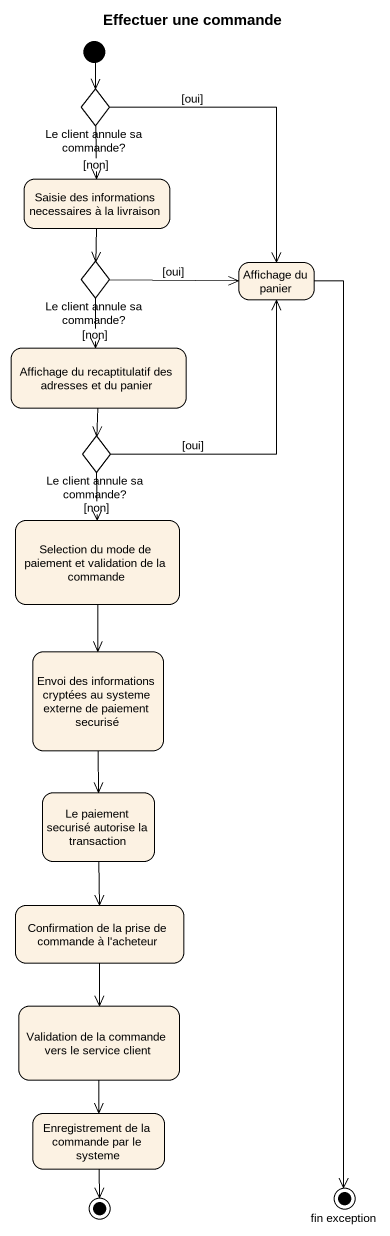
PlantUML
@startuml
title Effectuer une commande
hide empty description
state "Le client annule sa commande?" as Le_client_annule_sa_commande <<choice>>
state "Saisie des informations necessaires à la livraison" as Saisie_des_informations
state "Le client annule sa commande?" as Le_client_annule_sa_commande_2 <<choice>>
state "Affichage du panier" as Affichage_du_panier
state "Affichage du recaptitulatif des adresses et du panier" as Affichage_du_recaptitulatif
state "Le client annule sa commande?" as Le_client_annule_sa_commande_3 <<choice>>
state "Selection du mode de paiement et validation de la commande" as Selection_du_mode_de
state "Envoi des informations cryptées au systeme externe de paiement securisé" as Envoi_des_informations
state "Le paiement securisé autorise la transaction" as Le_paiement_securisé
state "Confirmation de la prise de commande à l'acheteur" as Confirmation_de_la_prise_de
state "Validation de la commande vers le service client" as Validation_de_la_commande
state "Enregistrement de la commande par le systeme" as Enregistrement_de_la
state final1 <<end>>
state "fin exception" as fin_exception <<end>>
[*] --> Le_client_annule_sa_commande
Le_client_annule_sa_commande --> Saisie_des_informations : [non]
Le_client_annule_sa_commande --> Affichage_du_panier : [oui]
Saisie_des_informations --> Le_client_annule_sa_commande_2
Le_client_annule_sa_commande_2 -right-> Affichage_du_panier : [oui]
Le_client_annule_sa_commande_2 --> Affichage_du_recaptitulatif : [non]
Affichage_du_panier --> fin_exception
Affichage_du_recaptitulatif --> Le_client_annule_sa_commande_3
Le_client_annule_sa_commande_3 -up-> Affichage_du_panier : [oui]
Le_client_annule_sa_commande_3 --> Selection_du_mode_de : [non]
Selection_du_mode_de --> Envoi_des_informations
Envoi_des_informations --> Le_paiement_securisé
Le_paiement_securisé --> Confirmation_de_la_prise_de
Confirmation_de_la_prise_de --> Validation_de_la_commande
Validation_de_la_commande --> Enregistrement_de_la
Enregistrement_de_la --> final1
@enduml
